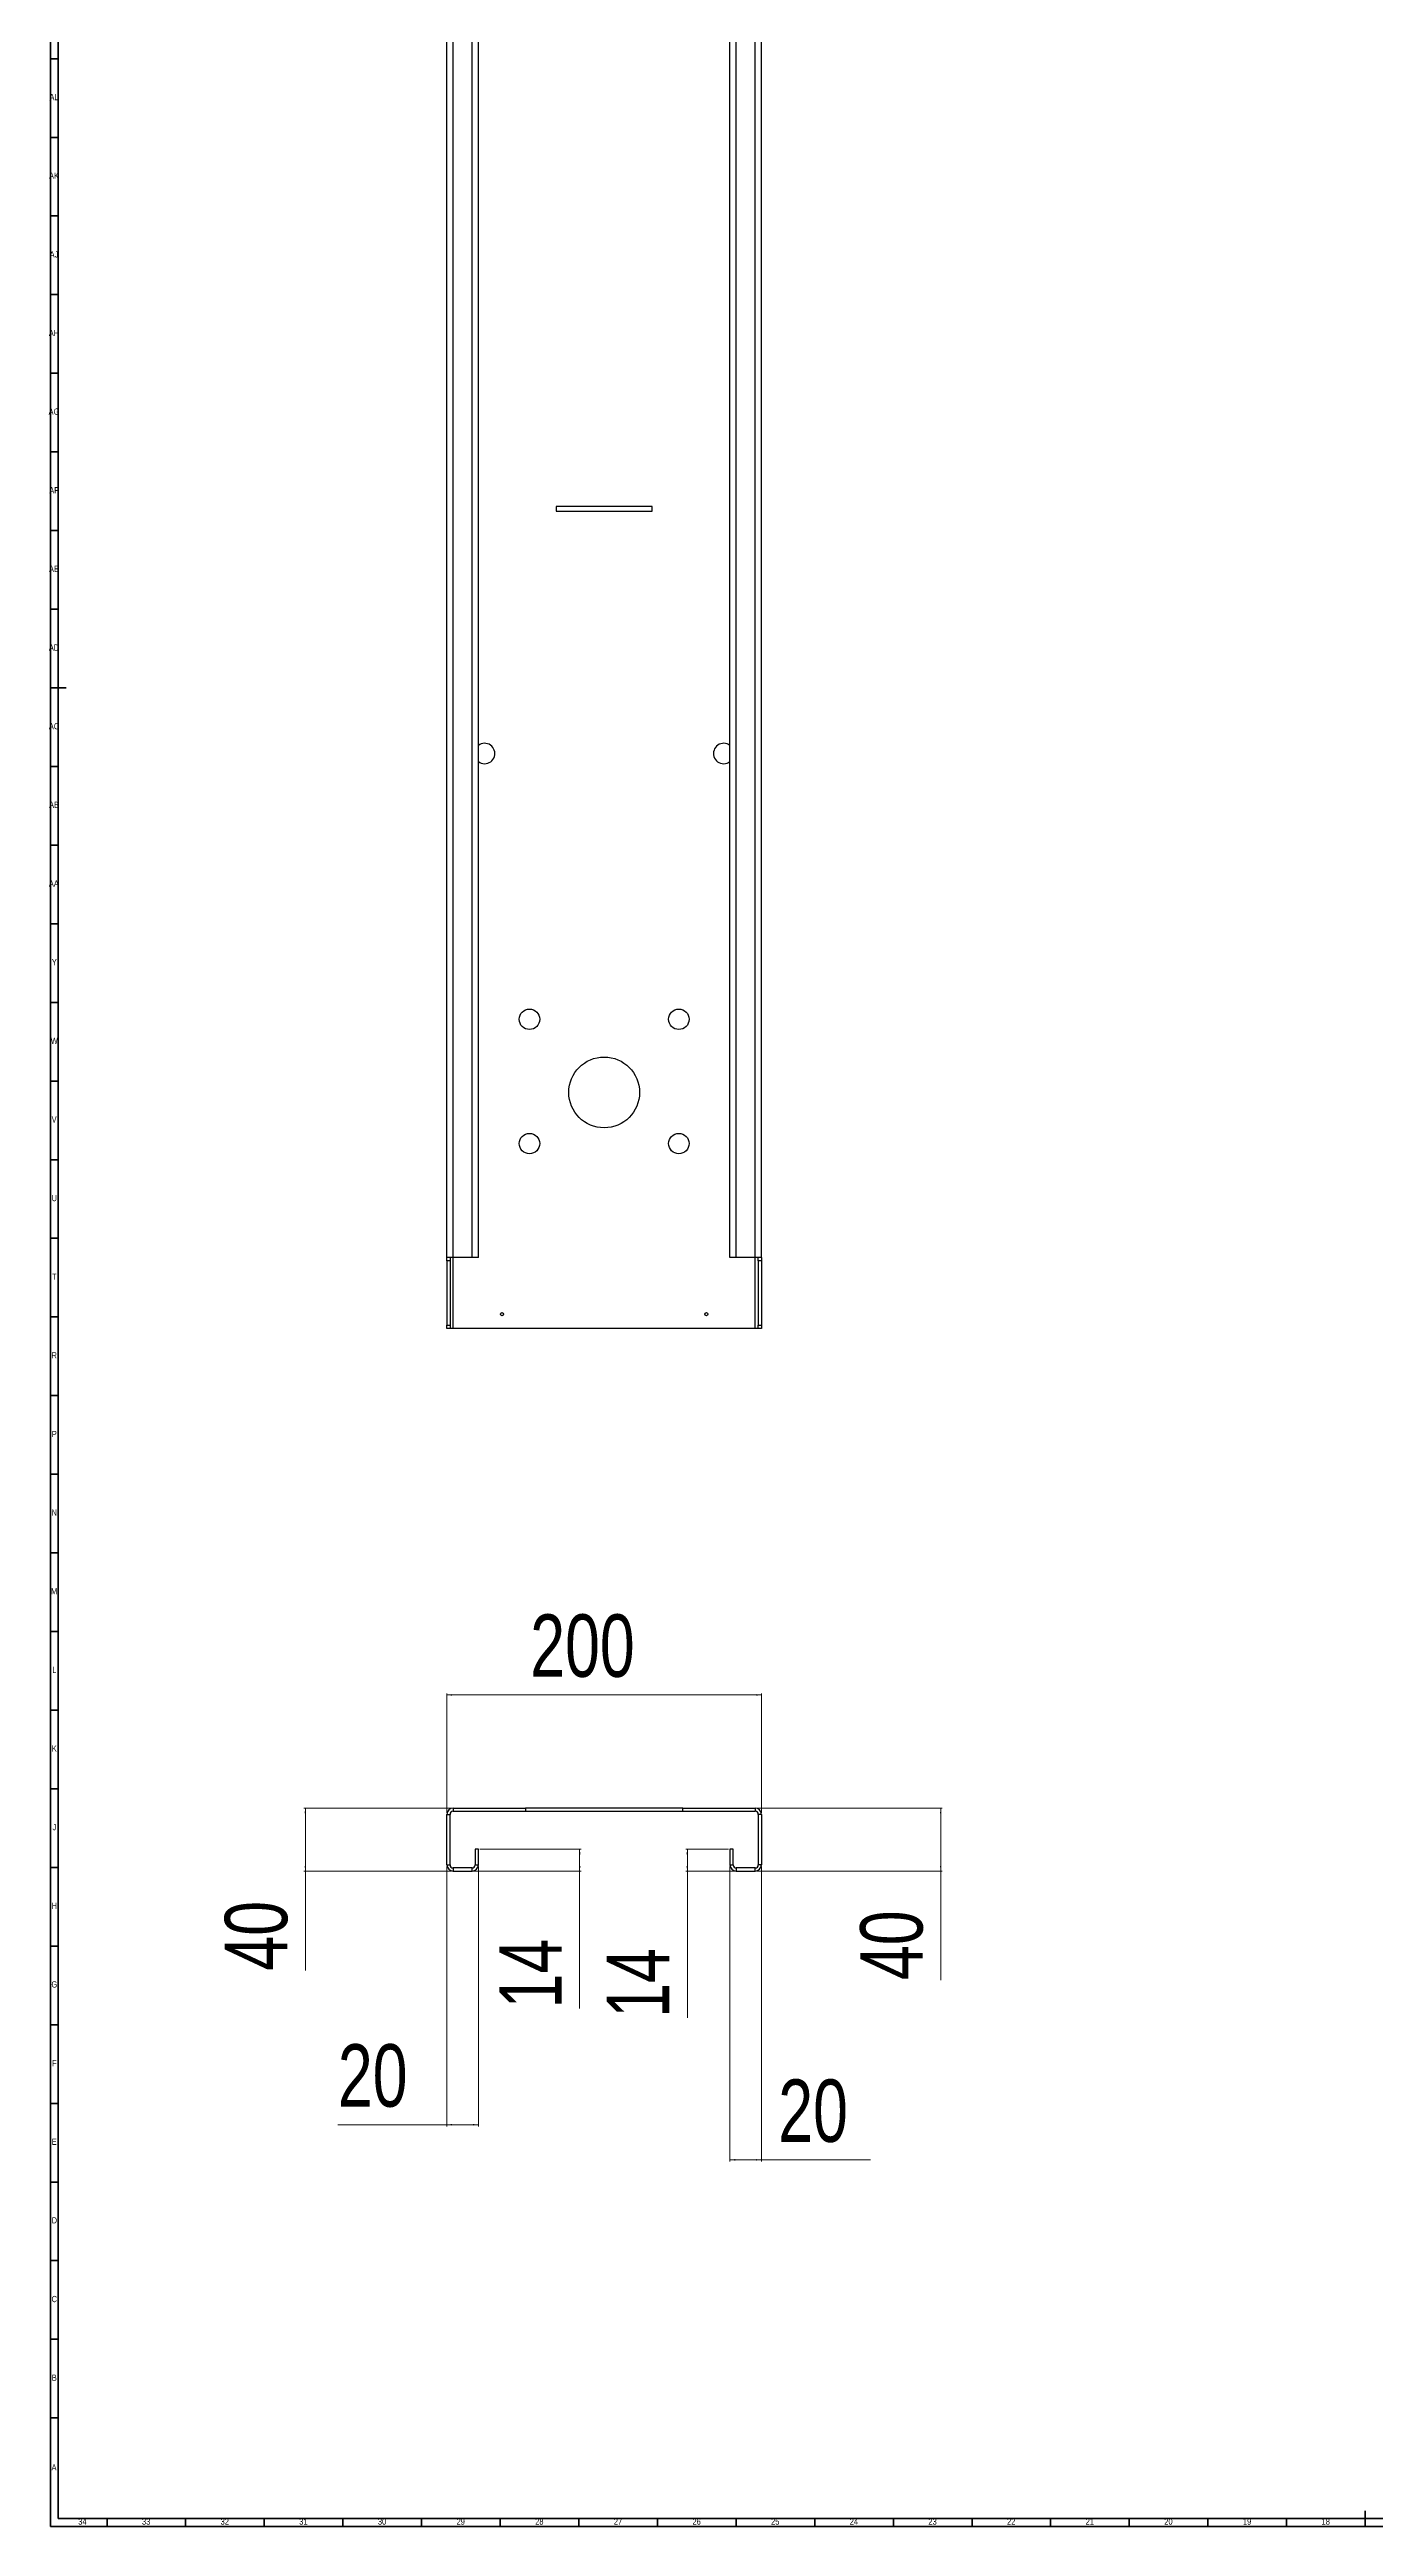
# Model space of a CAD drawing. Header units: millimetres. Extents: x 4 to 1687, y 5 to 2375.
# Drawn here: x 4 to 848, y 5 to 1580 of the extents above; entities that cross this region are included whole.
import ezdxf

# ---------------------------------------------------------------- set-up
doc = ezdxf.new("R2010")
doc.units = ezdxf.units.MM
doc.styles.add('SLDTEXTSTYLE6', font='TXT', dxfattribs={"width": 0.75})
doc.dimstyles.new('SLDDIMSTYLE0', dxfattribs={"dimtxt": 39.6875, "dimasz": 3.302, "dimexe": 0, "dimexo": 0.0625, "dimgap": 9.921875, "dimtad": 1, "dimdec": 0, "dimrnd": 1e-09, "dimzin": 12, "dimdsep": 46, "dimtxsty": 'SLDTEXTSTYLE6', "dimsah": 1, "dimcen": 0.09, "dimadec": 0, "dimazin": 3, "dimtfac": 1, "dimtdec": 0, "dimtofl": 0, "dimtmove": 0, "dimatfit": 3, "dimfxl": 0, "dimfrac": 2, "dimtolj": 1, "dimtzin": 12, "dimarcsym": 0})

# ---------------------------------------------------------------- blocks, each defined once
blk = doc.blocks.new('Vista de dibujo2')
at = {"color": 7, "linetype": 'Continuous', "lineweight": 25}
for p, q in [((-2, 32), (0, 32)), ((-2, 0), (-2, 32)), ((0, 0), (0, 32)), ((2, 36), (48, 36)), ((2, 36), (2, 34)), ((2, 34), (48, 34)), ((48, 36), (48, 34)), ((148, 36), (48, 36)), ((48, 34), (148, 34)), ((148, 34), (148, 36)), ((148, 36), (194, 36)), ((148, 34), (194, 34)), ((194, 36), (194, 34)), ((198, 32), (196, 32)), ((196, 32), (196, 0)), ((198, 32), (198, 0)), ((-2, 0), (0, 0)), ((16, 10), (16, 0)), ((18, 10), (16, 10)), ((16, 0), (18, 0)), ((18, 0), (18, 10)), ((180, 10), (178, 10)), ((178, 10), (178, 0)), ((178, 0), (180, 0)), ((180, 0), (180, 10)), ((198, 0), (196, 0)), ((2, -2), (2, -4)), ((14, -2), (2, -2)), ((2, -4), (14, -4)), ((14, -4), (14, -2)), ((182, -2), (182, -4)), ((194, -2), (182, -2)), ((182, -4), (194, -4)), ((194, -4), (194, -2))]:
    blk.add_line(p, q, dxfattribs=at)
for centre, radius, start, end in [((2, 32), 4, 90, 180), ((2, 32), 2, 90, 180), ((194, 32), 4, 0, 90), ((194, 32), 2, 0, 90), ((2, 0), 4, 180, 270), ((2, 0), 2, 180, 270), ((14, 0), 2, 270, 0), ((14, 0), 4, 270, 0), ((182, 0), 4, 180, 270), ((182, 0), 2, 180, 270), ((194, 0), 2, 270, 0), ((194, 0), 4, 270, 0)]:
    blk.add_arc(centre, radius, start, end, dxfattribs=at)
blk = doc.blocks.new('_D')
at = {"color": 6, "linetype": 'Continuous', "lineweight": 0}
for p, q in [((278.1, 435.7), (342.5, 435.7)), ((341.5, 435.7), (341.5, 421.7)), ((274.1, 421.7), (342.5, 421.7)), ((341.5, 421.7), (341.5, 334.4))]:
    blk.add_line(p, q, dxfattribs=at)
at = {"color": 6, "linetype": 'Continuous', "lineweight": 18}
for points in [[(341.5, 435.7), (341, 432.4), (342.1, 432.4)], [(341.5, 421.7), (342.1, 425), (341, 425)]]:
    blk.add_solid(points, dxfattribs=at)
at = {"color": 6, "linetype": 'Continuous', "lineweight": 18, "insert": (290.4, 334.4), "char_height": 39.69, "attachment_point": 1, "rotation": 90, "style": 'SLDTEXTSTYLE6'}
blk.add_mtext('14', dxfattribs=at)
blk = doc.blocks.new('_D_1')
at = {"color": 6, "linetype": 'Continuous', "lineweight": 0}
for p, q in [((257.1, 424.7), (257.1, 259.4)), ((277.1, 424.7), (277.1, 259.4)), ((257.1, 260.4), (187.8, 260.4)), ((277.1, 260.4), (257.1, 260.4))]:
    blk.add_line(p, q, dxfattribs=at)
at = {"color": 6, "linetype": 'Continuous', "lineweight": 18}
for points in [[(257.1, 260.4), (260.4, 259.9), (260.4, 260.9)], [(277.1, 260.4), (273.8, 260.9), (273.8, 259.9)]]:
    blk.add_solid(points, dxfattribs=at)
at = {"color": 6, "linetype": 'Continuous', "lineweight": 18, "insert": (187.8, 311.6), "char_height": 39.69, "attachment_point": 1, "style": 'SLDTEXTSTYLE6'}
blk.add_mtext('20', dxfattribs=at)
blk = doc.blocks.new('_D_2')
at = {"color": 6, "linetype": 'Continuous', "lineweight": 0}
for p, q in [((437.1, 424.7), (437.1, 237.1)), ((457.1, 424.7), (457.1, 237.1)), ((437.1, 238.1), (457.1, 238.1)), ((457.1, 238.1), (526.4, 238.1))]:
    blk.add_line(p, q, dxfattribs=at)
at = {"color": 6, "linetype": 'Continuous', "lineweight": 18}
for points in [[(437.1, 238.1), (440.4, 237.6), (440.4, 238.6)], [(457.1, 238.1), (453.8, 238.6), (453.8, 237.6)]]:
    blk.add_solid(points, dxfattribs=at)
at = {"color": 6, "linetype": 'Continuous', "lineweight": 18, "insert": (467.8, 289.2), "char_height": 39.69, "attachment_point": 1, "style": 'SLDTEXTSTYLE6'}
blk.add_mtext('20', dxfattribs=at)
blk = doc.blocks.new('_D_3')
at = {"color": 6, "linetype": 'Continuous', "lineweight": 0}
for p, q in [((436.1, 435.7), (409, 435.7)), ((410, 435.7), (410, 421.7)), ((440.1, 421.7), (409, 421.7)), ((410, 421.7), (410, 328.4))]:
    blk.add_line(p, q, dxfattribs=at)
at = {"color": 6, "linetype": 'Continuous', "lineweight": 18}
for points in [[(410, 435.7), (409.4, 432.4), (410.5, 432.4)], [(410, 421.7), (410.5, 425), (409.4, 425)]]:
    blk.add_solid(points, dxfattribs=at)
at = {"color": 6, "linetype": 'Continuous', "lineweight": 18, "insert": (358.8, 328.4), "char_height": 39.69, "attachment_point": 1, "rotation": 90, "style": 'SLDTEXTSTYLE6'}
blk.add_mtext('14', dxfattribs=at)
blk = doc.blocks.new('_D_4')
at = {"color": 6, "linetype": 'Continuous', "lineweight": 0}
for p, q in [((260.1, 461.7), (166.1, 461.7)), ((167.1, 461.7), (167.1, 421.7)), ((260.1, 421.7), (166.1, 421.7)), ((167.1, 421.7), (167.1, 358.4))]:
    blk.add_line(p, q, dxfattribs=at)
at = {"color": 6, "linetype": 'Continuous', "lineweight": 18}
for points in [[(167.1, 461.7), (166.6, 458.4), (167.6, 458.4)], [(167.1, 421.7), (167.6, 425), (166.6, 425)]]:
    blk.add_solid(points, dxfattribs=at)
at = {"color": 6, "linetype": 'Continuous', "lineweight": 18, "insert": (115.9, 358.4), "char_height": 39.69, "attachment_point": 1, "rotation": 90, "style": 'SLDTEXTSTYLE6'}
blk.add_mtext('40', dxfattribs=at)
blk = doc.blocks.new('_D_5')
at = {"color": 6, "linetype": 'Continuous', "lineweight": 0}
for p, q in [((257.1, 458.7), (257.1, 534.7)), ((257.1, 533.7), (457.1, 533.7)), ((457.1, 458.7), (457.1, 534.7))]:
    blk.add_line(p, q, dxfattribs=at)
at = {"color": 6, "linetype": 'Continuous', "lineweight": 18}
for points in [[(257.1, 533.7), (260.4, 533.2), (260.4, 534.2)], [(457.1, 533.7), (453.8, 534.2), (453.8, 533.2)]]:
    blk.add_solid(points, dxfattribs=at)
at = {"color": 6, "linetype": 'Continuous', "lineweight": 18, "insert": (310.1, 584.9), "char_height": 39.69, "attachment_point": 1, "style": 'SLDTEXTSTYLE6'}
blk.add_mtext('200', dxfattribs=at)
blk = doc.blocks.new('_D_6')
at = {"color": 6, "linetype": 'Continuous', "lineweight": 0}
for p, q in [((454.1, 461.7), (572.1, 461.7)), ((571.1, 461.7), (571.1, 421.7)), ((454.1, 421.7), (572.1, 421.7)), ((571.1, 421.7), (571.1, 352.4))]:
    blk.add_line(p, q, dxfattribs=at)
at = {"color": 6, "linetype": 'Continuous', "lineweight": 18}
for points in [[(571.1, 461.7), (570.6, 458.4), (571.6, 458.4)], [(571.1, 421.7), (571.6, 425), (570.6, 425)]]:
    blk.add_solid(points, dxfattribs=at)
at = {"color": 6, "linetype": 'Continuous', "lineweight": 18, "insert": (519.9, 352.4), "char_height": 39.69, "attachment_point": 1, "rotation": 90, "style": 'SLDTEXTSTYLE6'}
blk.add_mtext('40', dxfattribs=at)
blk = doc.blocks.new('Vista de dibujo3')
at = {"color": 7, "linetype": 'Continuous', "lineweight": 25}
for p, q in [((-196, 4.75), (-194, 4.75)), ((-196, 0), (-196, 4.75)), ((-196, 0), (-192, 0)), ((-196, -950.25), (-196, 0)), ((-194, 0), (-194, 4.75)), ((-192, 0), (-192, 4.75)), ((-192, 4.75), (-146, 4.75)), ((-192, 0), (-180, 0)), ((-192, -950.25), (-192, 0)), ((-180, -950.25), (-180, 0)), ((-180, 0), (-176, 0)), ((-176, -950.25), (-176, 0)), ((-146, 0), (-146, 4.75)), ((-146, 0), (-46, 0)), ((-46, 0), (-46, 4.75)), ((-46, 4.75), (0, 4.75)), ((-16, 0), (-12, 0)), ((-16, -950.25), (-16, 0)), ((-12, 0), (0, 0)), ((-12, -950.25), (-12, 0)), ((0, 0), (0, 4.75)), ((0, 0), (4, 0)), ((0, -950.25), (0, 0)), ((4, 4.75), (2, 4.75)), ((2, 0), (2, 4.75)), ((4, 0), (4, 4.75)), ((4, -950.25), (4, 0)), ((-65.5, -472.75), (-126.5, -472.75)), ((-126.5, -472.75), (-126.5, -475.75)), ((-126.5, -475.75), (-65.5, -475.75)), ((-65.5, -475.75), (-65.5, -472.75)), ((-192, -950.25), (-196, -950.25)), ((-196, -952.25), (-196, -950.25)), ((-194, -952.25), (-196, -952.25)), ((-196, -952.25), (-196, -993.25)), ((-194, -950.25), (-194, -952.25)), ((-194, -952.25), (-194, -993.25)), ((-180, -950.25), (-192, -950.25)), ((-192, -995.25), (-192, -950.25)), ((-176, -950.25), (-180, -950.25)), ((-12, -950.25), (-16, -950.25)), ((0, -950.25), (-12, -950.25)), ((4, -950.25), (0, -950.25)), ((0, -995.25), (0, -950.25)), ((2, -952.25), (2, -950.25)), ((4, -952.25), (2, -952.25)), ((2, -952.25), (2, -993.25)), ((4, -950.25), (4, -952.25)), ((4, -952.25), (4, -993.25)), ((-196, -993.25), (-194, -993.25)), ((-196, -995.25), (-196, -993.25)), ((-194, -995.25), (-196, -995.25)), ((-194, -993.25), (-194, -995.25)), ((-192, -995.25), (-194, -995.25)), ((0, -995.25), (-192, -995.25)), ((2, -995.25), (0, -995.25)), ((2, -993.25), (4, -993.25)), ((2, -995.25), (2, -993.25)), ((4, -995.25), (2, -995.25)), ((4, -993.25), (4, -995.25))]:
    blk.add_line(p, q, dxfattribs=at)
for centre, radius in [((-143.5, -798.75), 6.5), ((-48.5, -798.75), 6.5), ((-96, -845.25), 22.5), ((-143.5, -877.75), 6.5), ((-48.5, -877.75), 6.5), ((-161, -986.25), 1), ((-31, -986.25), 1)]:
    blk.add_circle(centre, radius, dxfattribs=at)
for centre, start, end in [((-172, -629.75), 270, 127.97987), ((-20, -629.75), 52.02013, 270), ((-172, -629.75), 232.02013, 270), ((-20, -629.75), 270, 307.97987)]:
    blk.add_arc(centre, 6.5, start, end, dxfattribs=at)

msp = doc.modelspace()

# ---------------------------------------------------------------- linework, layer by layer
at = {"color": 7, "linetype": 'Continuous', "lineweight": 70}
for p, q in [((5, 5), (5, 2343)), ((10, 10), (10, 2338)), ((1677, 5), (5, 5)), ((1672, 10), (10, 10))]:
    msp.add_line(p, q, dxfattribs=at)
at = {"color": 7, "linetype": 'Continuous', "lineweight": 35}
for p, q in [((10, 1574), (5, 1574)), ((10, 1524), (5, 1524)), ((10, 1474), (5, 1474)), ((10, 1424), (5, 1424)), ((10, 1374), (5, 1374)), ((10, 1324), (5, 1324)), ((10, 1274), (5, 1274)), ((10, 1224), (5, 1224)), ((5, 1174), (15, 1174)), ((10, 1174), (5, 1174)), ((10, 1124), (5, 1124)), ((10, 1074), (5, 1074)), ((10, 1024), (5, 1024)), ((10, 974), (5, 974)), ((10, 924), (5, 924)), ((10, 874), (5, 874)), ((10, 824), (5, 824)), ((10, 774), (5, 774)), ((10, 724), (5, 724)), ((10, 674), (5, 674)), ((10, 624), (5, 624)), ((10, 574), (5, 574)), ((10, 524), (5, 524)), ((10, 474), (5, 474)), ((10, 424), (5, 424)), ((10, 374), (5, 374)), ((10, 324), (5, 324)), ((10, 274), (5, 274)), ((10, 224), (5, 224)), ((10, 174), (5, 174)), ((10, 124), (5, 124)), ((10, 74), (5, 74)), ((41, 10), (41, 5)), ((91, 10), (91, 5)), ((141, 10), (141, 5)), ((191, 10), (191, 5)), ((241, 10), (241, 5)), ((291, 10), (291, 5)), ((341, 10), (341, 5)), ((391, 10), (391, 5)), ((441, 10), (441, 5)), ((491, 10), (491, 5)), ((541, 10), (541, 5)), ((591, 10), (591, 5)), ((641, 10), (641, 5)), ((691, 10), (691, 5)), ((741, 10), (741, 5)), ((791, 10), (791, 5)), ((841, 5), (841, 15)), ((841, 10), (841, 5))]:
    msp.add_line(p, q, dxfattribs=at)

# ---------------------------------------------------------------- block references
at = {"color": 7, "linetype": 'Continuous', "lineweight": 25}
for name, p in [('Vista de dibujo3', (453.1, 1762)), ('Vista de dibujo2', (259.1, 425.7))]:
    msp.add_blockref(name, p, dxfattribs=at)

# ---------------------------------------------------------------- texts
at = {"color": 6, "linetype": 'Continuous', "lineweight": 0, "char_height": 3.97, "attachment_point": 2, "style": 'SLDTEXTSTYLE6'}
for s, insert in [('AL', (7.3, 1551.6)), ('AK', (7.3, 1501.6)), ('AJ', (7.3, 1451.6)), ('AH', (7.3, 1401.6)), ('AG', (7.3, 1351.6)), ('AF', (7.3, 1301.6)), ('AE', (7.3, 1251.6)), ('AD', (7.3, 1201.6)), ('AC', (7.3, 1151.6)), ('AB', (7.3, 1101.6)), ('AA', (7.2, 1051.6)), ('Y', (7.5, 1001.6)), ('W', (7.5, 951.6)), ('V', (7.4, 901.6)), ('U', (7.5, 851.6)), ('T', (7.5, 801.6)), ('R', (7.4, 751.6)), ('P', (7.5, 701.6)), ('N', (7.5, 651.6)), ('M', (7.4, 601.6)), ('L', (7.5, 551.6)), ('K', (7.5, 501.6)), ('J', (7.5, 451.6)), ('H', (7.5, 401.6)), ('G', (7.5, 351.6)), ('F', (7.5, 301.6)), ('E', (7.5, 251.6)), ('D', (7.5, 201.6)), ('C', (7.5, 151.6)), ('B', (7.5, 101.6)), ('A', (7.3, 44.6)), ('34', (25.4, 10.1)), ('33', (65.9, 10.1)), ('32', (115.9, 10.1)), ('31', (165.9, 10.1)), ('30', (215.9, 10.1)), ('29', (265.9, 10.1)), ('28', (315.9, 10.1)), ('27', (365.9, 10.1)), ('26', (415.9, 10.1)), ('25', (465.9, 10.1)), ('24', (515.9, 10.1)), ('23', (565.9, 10.1)), ('22', (615.9, 10.1)), ('21', (665.9, 10.1)), ('20', (715.9, 10.1)), ('19', (765.9, 10.1)), ('18', (815.9, 10.1))]:
    msp.add_mtext(s, dxfattribs=dict(at, insert=insert))

# ---------------------------------------------------------------- dimensions: what is measured, and where the dimension line sits
at = {"color": 6, "linetype": 'Continuous', "lineweight": 18}
for base, p1, p2, angle, picture, middle in [((457.1, 533.7), (257.1, 457.7), (457.1, 457.7), 0, '_D_5', (354.1, 533.7)), ((167.1, 421.7), (261.1, 461.7), (261.1, 421.7), 90, '_D_4', (167.1, 387.7)), ((571.1, 421.7), (453.1, 461.7), (453.1, 421.7), 90, '_D_6', (571.1, 381.7)), ((257.1, 260.4), (277.1, 425.7), (257.1, 425.7), 0, '_D_1', (217.1, 260.4)), ((341.5, 421.7), (277.1, 435.7), (273.1, 421.7), 90, '_D', (341.5, 363.7)), ((410, 421.7), (437.1, 435.7), (441.1, 421.7), 90, '_D_3', (410, 357.7)), ((457.1, 238.1), (437.1, 425.7), (457.1, 425.7), 0, '_D_2', (497.1, 238.1))]:
    dim = msp.add_linear_dim(base=base, p1=p1, p2=p2, angle=angle, dimstyle='SLDDIMSTYLE0', dxfattribs=at)
    dim.commit()
    dim.dimension.update_dxf_attribs({"geometry": picture, "text_midpoint": middle, "dimtype": 160})

doc.saveas('drawing.dxf')
